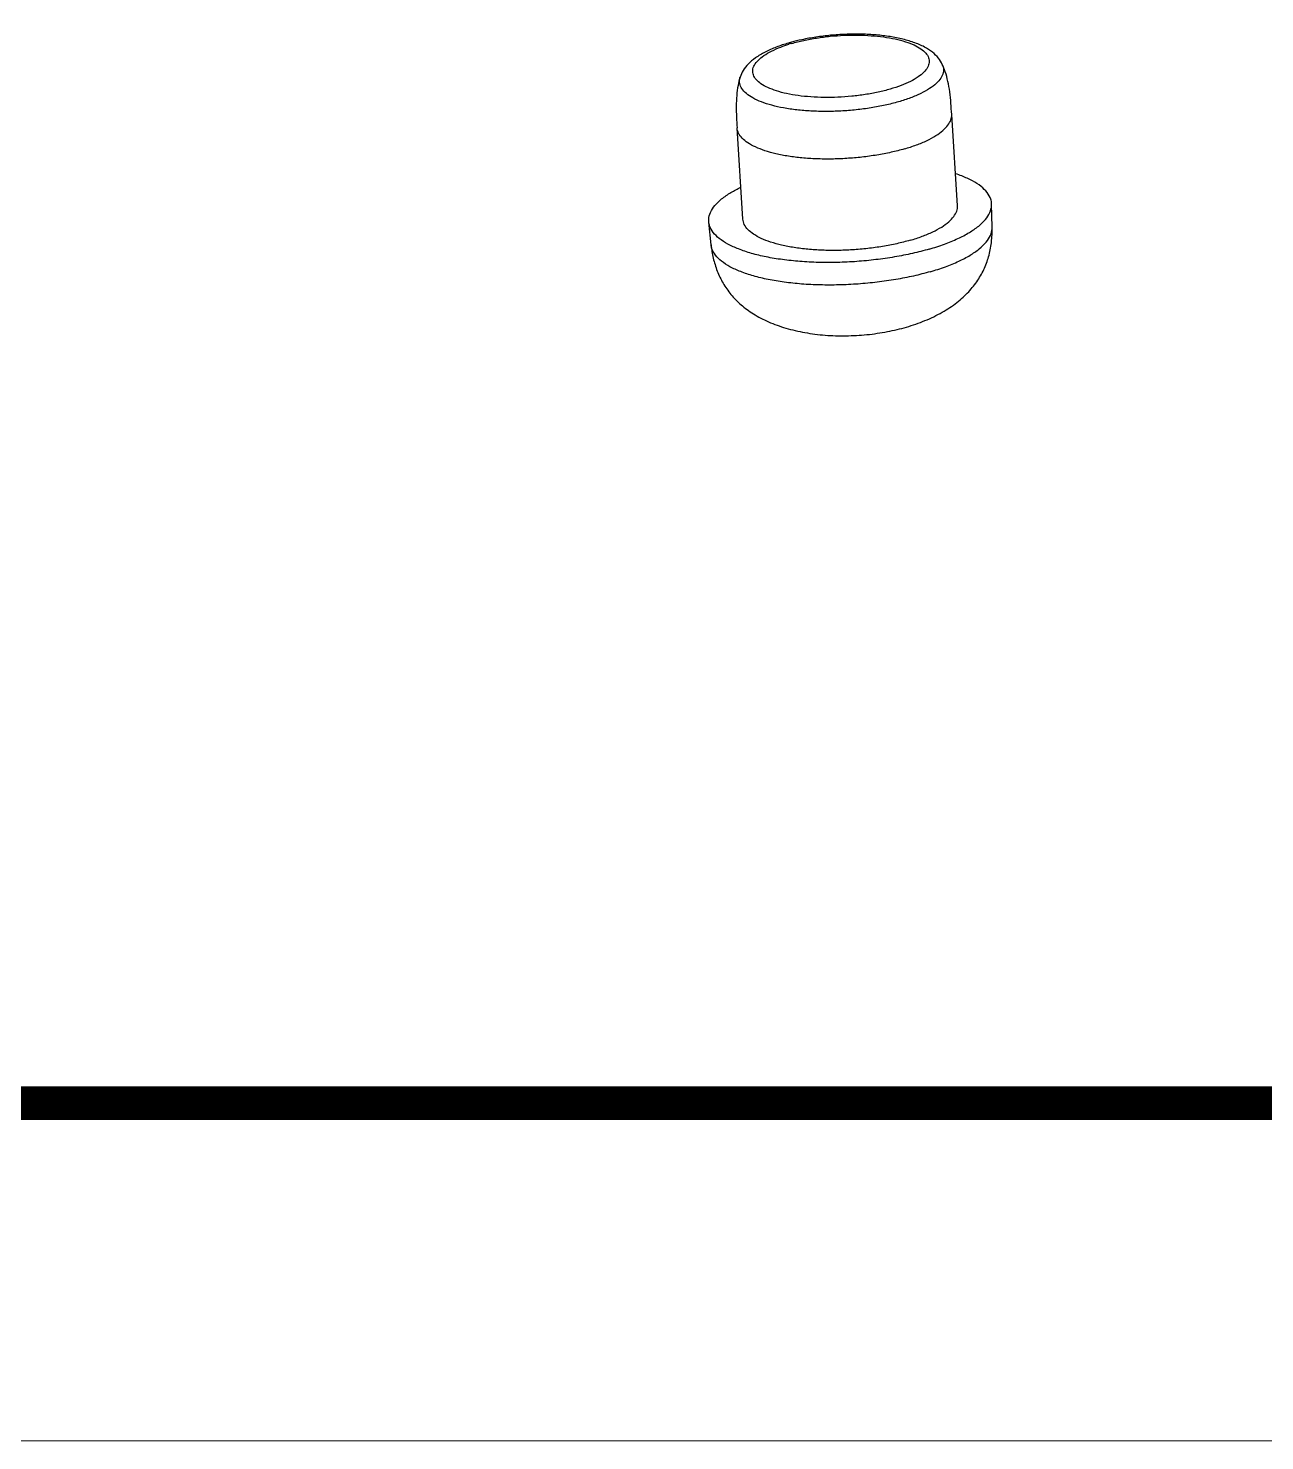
# Model space of a CAD drawing. Header units: millimetres. Extents: x 1751 to 2112, y -224 to 27.
# Drawn here: x 1869.9 to 1892.68, y -224.13 to -198.1 of the extents above; entities that cross this region are included whole.
import ezdxf

# ---------------------------------------------------------------- set-up
doc = ezdxf.new("R2010")
doc.units = ezdxf.units.MM
doc.layers.add('from', color=7, linetype='Continuous', lineweight=13)

# ---------------------------------------------------------------- blocks, each defined once
blk = doc.blocks.new('*u4')
at = {"color": 7, "linetype": 'Continuous'}
for p, q in [((51.48, -37.877), (51.48, -37.877)), ((51.598, -39.748), (51.48, -37.877)), ((47.206, -40.025), (47.089, -38.154)), ((52.309, -40.186), (52.297, -39.717)), ((46.556, -40.548), (46.509, -40.082))]:
    blk.add_line(p, q, dxfattribs=at)
for centre, radius, start, end in [((49.183, -40.01), 3.74, 105.2617, 106.2156), ((49.108, -39.535), 3.238, 106.2116, 107.2798), ((51.965, -40.196), 0.344, 356.0576, 1.6738)]:
    blk.add_arc(centre, radius, start, end, dxfattribs=at)
for points, start_tangent, end_tangent in [([(48.138, -36.418), (47.89, -36.501), (47.662, -36.602), (47.462, -36.722), (47.313, -36.849), (47.211, -36.98), (47.15, -37.114)], (-0.960201, -0.279309), (-0.297294, -0.954786)), ([(51.288, -36.853), (51.209, -36.726), (51.088, -36.607), (50.92, -36.498), (50.7, -36.403), (50.451, -36.332), (50.184, -36.281), (49.9, -36.249), (49.605, -36.235), (49.303, -36.239), (49, -36.259), (48.702, -36.296), (48.413, -36.349), (48.198, -36.401)], (-0.414857, 0.909887), (-0.964718, -0.263284)), ([(48.204, -36.425), (48.451, -36.363), (48.716, -36.314), (48.994, -36.279), (49.277, -36.259), (49.558, -36.254), (49.832, -36.266), (50.089, -36.293), (50.326, -36.334), (50.534, -36.39), (50.711, -36.457), (50.85, -36.536), (50.949, -36.623), (51.006, -36.717), (51.018, -36.815), (50.986, -36.915), (50.91, -37.015), (50.792, -37.112), (50.635, -37.203), (50.444, -37.286), (50.222, -37.36)], (0.960201, 0.279309), (-0.960201, -0.279309)), ([(50.222, -37.36), (49.976, -37.423), (49.711, -37.472), (49.433, -37.507), (49.15, -37.527), (48.868, -37.531), (48.595, -37.52), (48.337, -37.493), (48.101, -37.452), (47.892, -37.396), (47.716, -37.328), (47.577, -37.25), (47.478, -37.163), (47.421, -37.069), (47.409, -36.97), (47.441, -36.87), (47.517, -36.771), (47.635, -36.674), (47.791, -36.583), (47.983, -36.499), (48.147, -36.443)], (-0.960201, -0.279309), (0.954828, 0.29716)), ([(51.288, -36.853), (51.308, -36.914), (51.306, -37.023), (51.258, -37.133), (51.164, -37.243), (51.027, -37.348), (50.85, -37.448), (50.637, -37.539), (50.392, -37.62)], (0.415302, -0.909684), (-0.960201, -0.279309)), ([(51.48, -37.877), (51.464, -37.65), (51.44, -37.418), (51.402, -37.201), (51.348, -37.006), (51.288, -36.853)], (-0.062985, 0.998015), (-0.41478, 0.909922)), ([(47.15, -37.114), (47.108, -37.285), (47.08, -37.49), (47.07, -37.708), (47.076, -37.936), (47.089, -38.154)], (-0.297227, -0.954807), (0.062864, -0.998022)), ([(50.392, -37.62), (50.121, -37.689), (49.83, -37.745), (49.525, -37.785), (49.214, -37.81), (48.903, -37.818), (48.599, -37.81), (48.309, -37.786), (48.04, -37.746), (47.797, -37.691), (47.586, -37.622), (47.411, -37.542), (47.278, -37.45), (47.187, -37.351), (47.142, -37.246), (47.144, -37.136), (47.15, -37.114)], (-0.960201, -0.279309), (0.296474, 0.955041)), ([(50.511, -38.584), (50.758, -38.503), (50.975, -38.412), (51.157, -38.313), (51.301, -38.207), (51.404, -38.098), (51.464, -37.987), (51.48, -37.877)], (0.960201, 0.279309), (-0.062957, 0.998016)), ([(50.511, -38.584), (50.24, -38.654), (49.949, -38.71), (49.644, -38.753), (49.332, -38.78), (49.019, -38.792), (48.711, -38.788), (48.416, -38.769), (48.137, -38.734), (47.882, -38.684), (47.656, -38.621), (47.463, -38.545), (47.307, -38.459), (47.191, -38.364), (47.118, -38.261), (47.089, -38.154)], (-0.960201, -0.279309), (-0.062957, 0.998016)), ([(52.297, -39.717), (52.278, -39.611), (52.206, -39.48), (52.082, -39.355), (51.908, -39.241), (51.687, -39.139), (51.558, -39.092)], (-0.028522, 0.999593), (-0.948355, 0.31721)), ([(46.509, -40.082), (46.508, -40.025), (46.543, -39.885), (46.632, -39.746), (46.772, -39.609), (46.962, -39.477), (47.164, -39.369)], (-0.101327, 0.994853), (0.901211, 0.433381)), ([(50.629, -40.455), (50.876, -40.374), (51.093, -40.283), (51.275, -40.184), (51.419, -40.078), (51.522, -39.969), (51.582, -39.859), (51.598, -39.748)], (0.960201, 0.279309), (-0.062956, 0.998016)), ([(51.02, -40.636), (51.332, -40.534), (51.608, -40.42), (51.842, -40.296), (52.032, -40.164), (52.172, -40.027), (52.261, -39.888), (52.296, -39.748), (52.297, -39.717)], (0.960201, 0.279309), (-0.028522, 0.999593)), ([(51.02, -40.636), (50.678, -40.724), (50.312, -40.797), (49.93, -40.852), (49.537, -40.89), (49.142, -40.909), (48.752, -40.909), (48.374, -40.889), (48.015, -40.851), (47.682, -40.796), (47.381, -40.723), (47.117, -40.634), (46.897, -40.532), (46.722, -40.418), (46.598, -40.294), (46.526, -40.162), (46.509, -40.082)], (-0.960201, -0.279309), (-0.101327, 0.994853)), ([(50.629, -40.455), (50.358, -40.525), (50.067, -40.581), (49.762, -40.624), (49.45, -40.651), (49.137, -40.663), (48.829, -40.659), (48.534, -40.64), (48.255, -40.605), (48, -40.555), (47.774, -40.492), (47.581, -40.416), (47.425, -40.33), (47.309, -40.235), (47.236, -40.132), (47.206, -40.025)], (-0.960201, -0.279309), (-0.062956, 0.998016)), ([(50.556, -42.232), (50.932, -42.101), (51.286, -41.929), (51.587, -41.728), (51.828, -41.508), (52.014, -41.274), (52.152, -41.024), (52.246, -40.757), (52.298, -40.471), (52.309, -40.186)], (0.960203, 0.279302), (-0.025716, 0.999669)), ([(51.04, -41.099), (51.35, -40.998), (51.624, -40.884), (51.857, -40.761), (52.045, -40.63), (52.185, -40.494), (52.273, -40.355), (52.308, -40.219)], (0.960201, 0.279309), (0.068784, 0.997632)), ([(46.556, -40.548), (46.6, -40.819), (46.682, -41.086), (46.801, -41.333), (46.961, -41.563), (47.168, -41.774), (47.424, -41.962), (47.73, -42.124), (48.085, -42.253), (48.475, -42.345), (48.889, -42.398), (49.316, -42.411), (49.744, -42.387), (50.165, -42.325), (50.556, -42.232)], (0.100041, -0.994983), (0.960197, 0.279324)), ([(51.04, -41.099), (50.7, -41.187), (50.336, -41.259), (49.956, -41.314), (49.566, -41.351), (49.173, -41.37), (48.785, -41.37), (48.409, -41.351), (48.053, -41.313), (47.722, -41.258), (47.422, -41.185), (47.161, -41.097), (46.941, -40.996), (46.768, -40.882), (46.645, -40.759), (46.573, -40.628), (46.556, -40.548)], (-0.960201, -0.279309), (-0.101374, 0.994848))]:
    blk.add_spline(points, degree=3, dxfattribs=dict(at, start_tangent=start_tangent, end_tangent=end_tangent))
blk = doc.blocks.new('*u6')
blk.add_blockref('*u4', (-12.622, 37.162))

msp = doc.modelspace()

# ---------------------------------------------------------------- linework, layer by layer
at = {"layer": 'from'}
msp.add_lwpolyline([(1751.383, -224.132), (2112.226, -224.132), (2112.226, 26.621), (1751.383, 26.621)], close=True, dxfattribs=at)
at = {"layer": 'from', "const_width": 0.622}
msp.add_lwpolyline([(1757.602, -217.913), (1757.602, 20.403), (2106.007, 20.403), (2106.007, -217.913), (1757.602, -217.913)], dxfattribs=at)

# ---------------------------------------------------------------- block references
at = {"xscale": 0.9, "yscale": 0.9, "zscale": 0.9}
msp.add_blockref('*u6', (1851.941, -199.046), dxfattribs=at)

doc.saveas('drawing.dxf')
